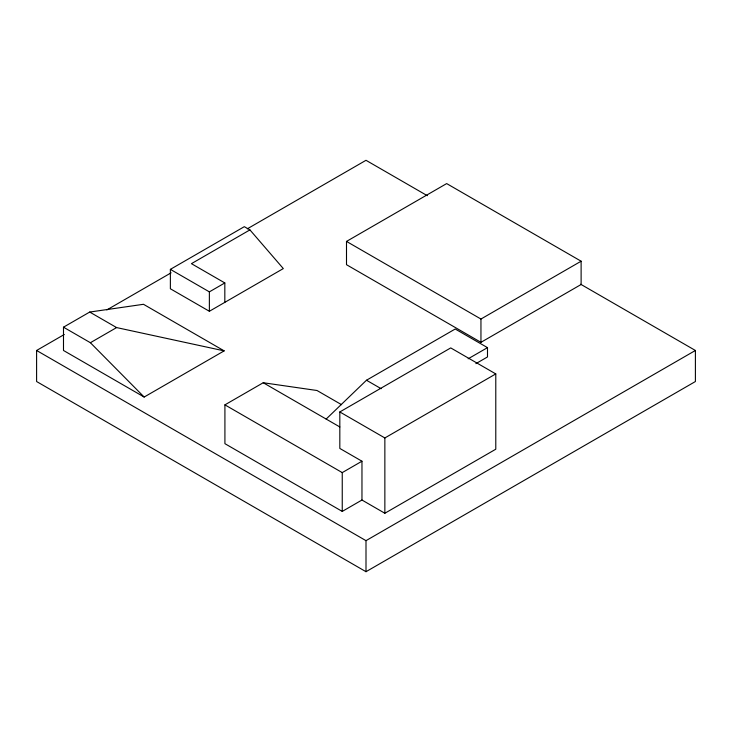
<?xml version="1.0" encoding="UTF-8"?>
<svg xmlns="http://www.w3.org/2000/svg" width="732" height="732" viewBox="0 0 732 732"><rect width="100%" height="100%" fill="white"/><g stroke="black" fill="none" stroke-linecap="round" stroke-linejoin="round"><path stroke-width="1.1" d="M326.152 419.061L366.485 380.237L455.222 329.007L487.494 347.636L487.494 356.951L475.882 363.648M63.492 327.186L89.707 312.052L143.49 304.292L224.157 350.866L144.158 397.046L63.492 350.472L63.492 327.186L90.384 342.713L144.158 397.046M170.373 269.358L244.323 226.664L249.923 229.894L283.311 268.58L209.37 311.274L170.373 288.765L170.373 269.358L209.37 291.867L224.825 282.945L224.825 302.353M580.65 284.226L695.4 350.472L695.4 381.528L366 571.701L36.6 381.528L36.6 350.472L64.297 334.487M106.835 309.929L171.132 272.807M247.297 228.832L366 160.299L427.332 195.709M249.923 229.894L191.436 263.666L224.825 282.945M90.384 342.713L116.598 327.579L224.157 350.866M346.501 241.414L446.666 183.586L581.117 261.205L581.117 284.492L480.951 342.329L346.501 264.7L346.501 241.414L480.951 319.033L581.117 261.205M361.965 500.029L361.965 461.215L339.822 448.432L339.822 411.951L450.738 347.91L495.784 373.915L495.784 449.21L384.858 513.251L361.965 500.029L342.247 511.412L224.916 443.674L224.916 404.86L263.236 382.735L317.011 390.504L341.542 404.668M468.151 358.799L487.494 347.636M339.822 411.951L384.858 437.956L495.784 373.915M224.916 404.86L342.247 472.607L361.965 461.215M36.6 350.472L366 540.655L695.4 350.472M366.485 380.237L381.152 388.701M263.236 382.735L339.84 426.966M89.707 312.052L116.598 327.579M480.951 319.033L480.951 342.329M384.858 437.956L384.858 513.251M366 540.655L366 571.701M342.247 472.607L342.247 511.412M209.37 291.867L209.37 311.274"/></g></svg>
